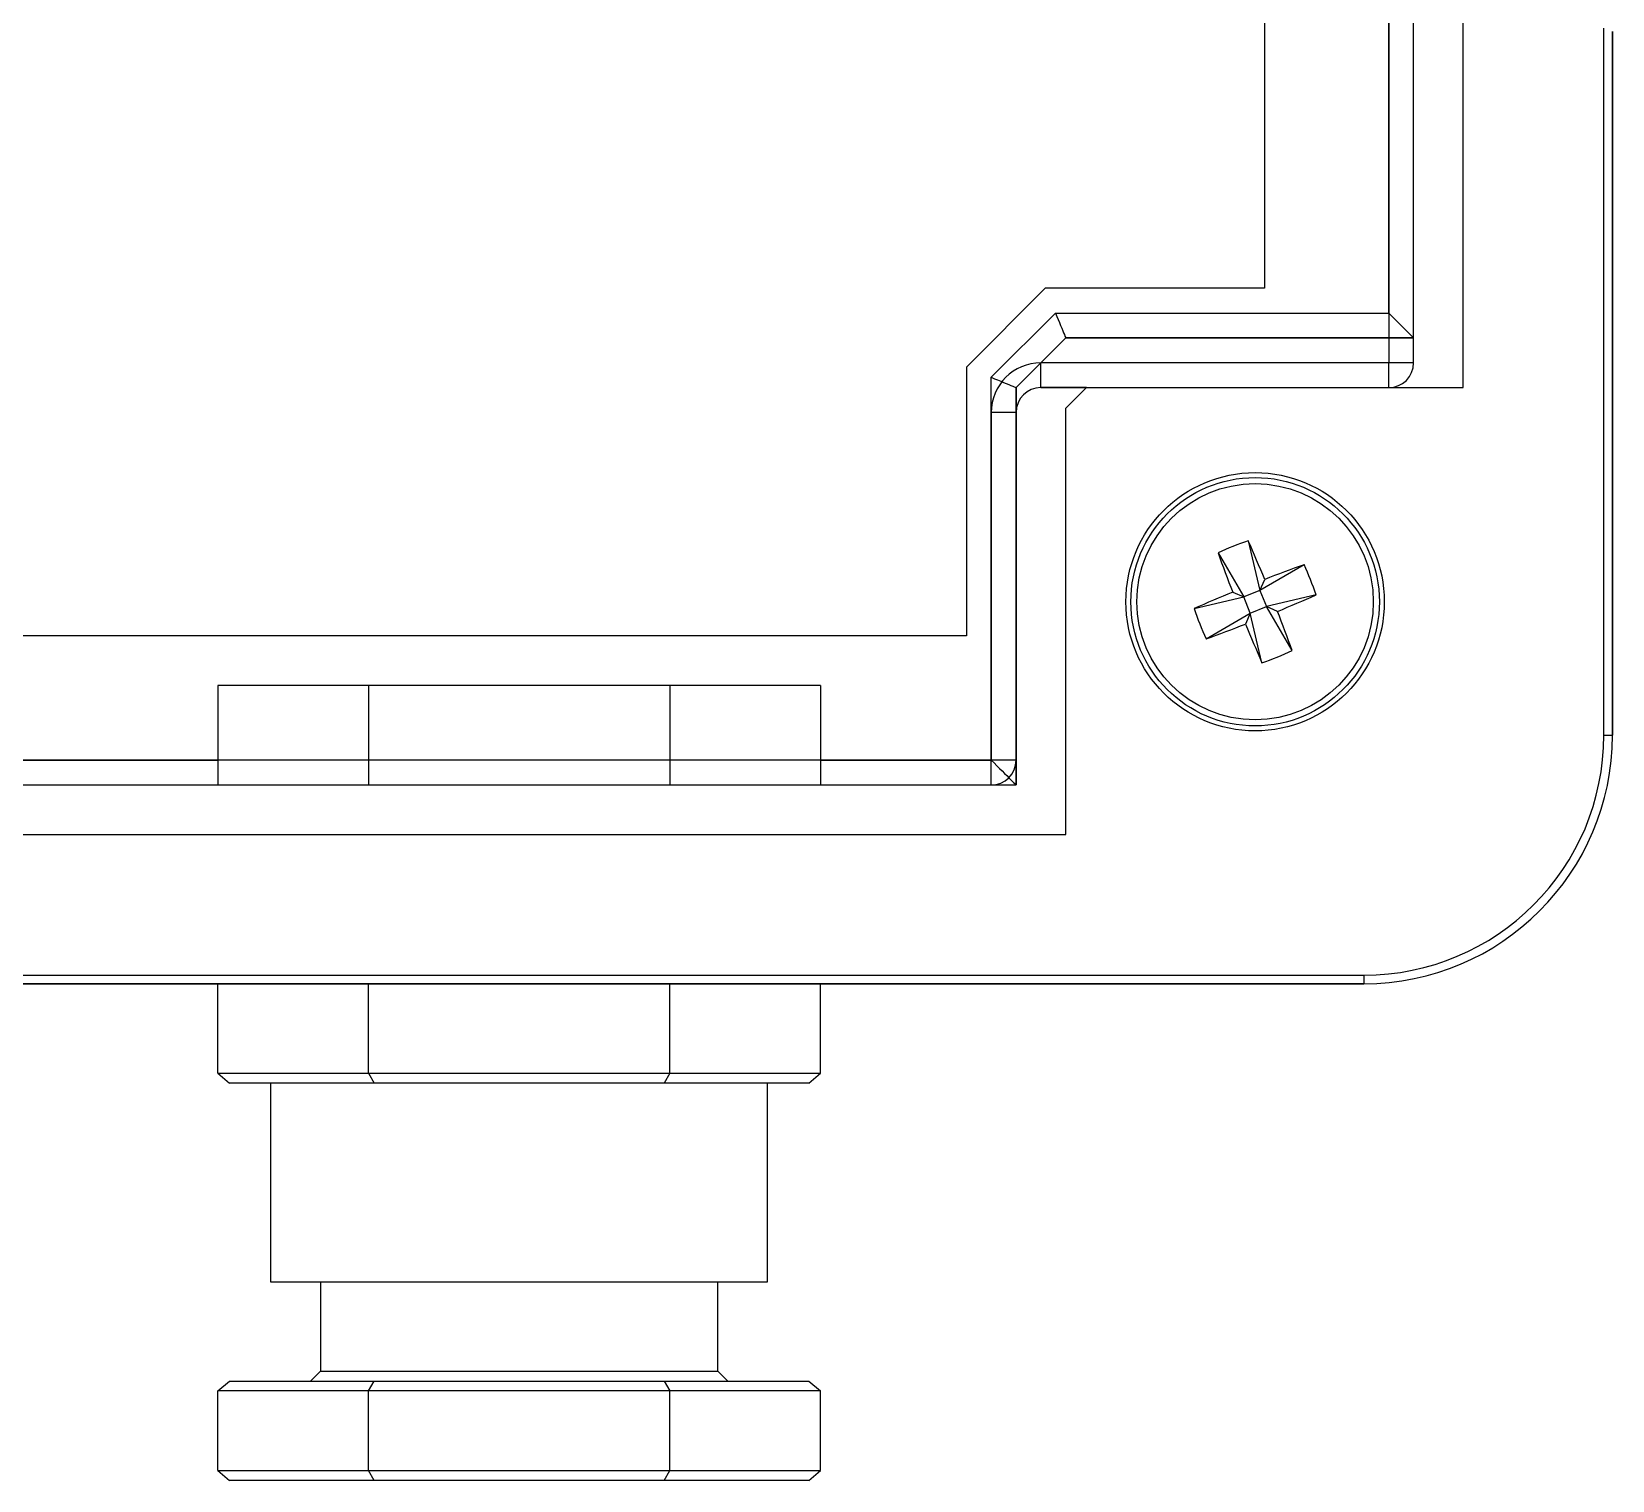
# Model space of a CAD drawing. Header units: millimetres. Extents: x 464 to 694, y 328 to 578.
# Drawn here: x 598.9 to 662.5, y 328.4 to 386.8 of the extents above; entities that cross this region are included whole.
import ezdxf

# ---------------------------------------------------------------- set-up
doc = ezdxf.new("R2010")
doc.units = ezdxf.units.MM

msp = doc.modelspace()

# ---------------------------------------------------------------- linework, layer by layer
at = {"color": 7, "linetype": 'Continuous', "lineweight": 25}
for p, q in [((648.526, 392.334), (648.526, 376.448)), ((653.526, 375.448), (653.526, 390.374)), ((653.526, 389.561), (653.526, 373.448)), ((654.526, 374.448), (654.526, 389.967)), ((654.526, 373.448), (654.526, 389.561)), ((654.526, 373.448), (654.526, 389.561)), ((656.526, 372.448), (656.526, 389.158)), ((656.526, 372.448), (656.526, 389.158)), ((662.183, 358.448), (662.183, 386.916)), ((662.526, 386.783), (662.526, 358.448)), ((662.526, 358.448), (662.526, 386.783)), ((662.526, 358.448), (662.526, 386.783)), ((639.697, 376.448), (636.526, 373.276)), ((648.526, 376.448), (639.697, 376.448)), ((637.526, 372.862), (640.111, 375.448)), ((640.111, 375.448), (653.526, 375.448)), ((638.526, 372.448), (640.526, 374.448)), ((640.526, 374.448), (638.526, 372.448)), ((640.526, 374.448), (654.526, 374.448)), ((654.526, 374.448), (640.526, 374.448)), ((640.526, 374.448), (640.526, 374.448)), ((654.526, 374.448), (654.526, 374.448)), ((636.526, 373.276), (636.526, 362.448)), ((637.526, 357.448), (637.526, 372.862)), ((639.526, 372.448), (639.526, 373.448)), ((653.526, 373.448), (639.526, 373.448)), ((653.526, 372.448), (653.526, 373.448)), ((654.526, 373.448), (653.526, 373.448)), ((638.526, 356.448), (638.526, 372.448)), ((638.526, 372.448), (638.526, 356.448)), ((639.526, 372.448), (653.526, 372.448)), ((641.354, 372.448), (639.526, 372.448)), ((640.526, 371.619), (641.354, 372.448)), ((640.526, 371.619), (641.354, 372.448)), ((641.354, 372.448), (656.526, 372.448)), ((653.526, 372.448), (653.526, 372.448)), ((653.526, 372.448), (656.526, 372.448)), ((640.526, 354.448), (640.526, 371.619)), ((640.526, 354.448), (640.526, 371.619)), ((638.526, 371.448), (637.526, 371.448)), ((637.526, 371.448), (637.526, 357.448)), ((638.526, 357.448), (638.526, 371.448)), ((638.526, 357.448), (638.526, 371.448)), ((647.871, 366.281), (648.342, 364.281)), ((646.654, 365.795), (647.692, 364.021)), ((650.116, 365.319), (648.342, 364.281)), ((648.342, 364.281), (648.533, 364.727)), ((645.692, 363.551), (647.692, 364.021)), ((647.246, 364.213), (647.692, 364.021)), ((648.342, 364.281), (647.692, 364.021)), ((647.952, 363.371), (647.692, 364.021)), ((648.342, 364.281), (648.602, 363.631)), ((650.602, 364.102), (648.602, 363.631)), ((646.178, 362.334), (647.952, 363.371)), ((647.952, 363.371), (647.761, 362.925)), ((647.952, 363.371), (648.602, 363.631)), ((648.423, 361.371), (647.952, 363.371)), ((649.64, 361.857), (648.602, 363.631)), ((649.048, 363.44), (648.602, 363.631)), ((636.526, 362.448), (520.526, 362.448)), ((606.401, 360.448), (606.401, 356.448)), ((612.463, 360.448), (606.401, 360.448)), ((612.463, 360.448), (612.463, 356.448)), ((624.588, 360.448), (612.463, 360.448)), ((624.588, 360.448), (624.588, 356.448)), ((630.65, 360.448), (624.588, 360.448)), ((630.65, 360.448), (630.65, 356.448)), ((662.183, 358.448), (662.526, 358.448)), ((637.526, 357.448), (519.526, 357.448)), ((590.65, 357.448), (606.401, 357.448)), ((630.65, 357.448), (637.526, 357.448)), ((638.526, 357.448), (637.526, 357.448)), ((637.526, 356.448), (637.526, 357.448)), ((638.526, 357.448), (638.526, 357.448)), ((638.526, 357.448), (638.526, 357.448)), ((638.526, 356.448), (638.526, 357.448)), ((518.526, 356.448), (638.526, 356.448)), ((519.526, 356.448), (637.526, 356.448)), ((519.526, 356.448), (637.526, 356.448)), ((637.526, 356.448), (638.526, 356.448)), ((516.526, 354.448), (640.526, 354.448)), ((516.526, 354.448), (640.526, 354.448)), ((504.526, 348.791), (652.526, 348.791)), ((652.526, 348.791), (652.526, 348.448)), ((652.526, 348.448), (504.526, 348.448)), ((504.526, 348.448), (652.526, 348.448)), ((504.526, 348.448), (652.526, 348.448)), ((606.401, 344.848), (606.401, 348.448)), ((612.463, 344.848), (612.463, 348.448)), ((624.588, 344.848), (624.588, 348.448)), ((630.65, 344.848), (630.65, 348.448)), ((606.401, 344.848), (612.463, 344.848)), ((606.401, 344.848), (606.863, 344.448)), ((612.463, 344.848), (612.694, 344.448)), ((612.463, 344.848), (624.588, 344.848)), ((624.588, 344.848), (624.357, 344.448)), ((624.588, 344.848), (630.65, 344.848)), ((630.188, 344.448), (630.65, 344.848)), ((612.694, 344.448), (606.863, 344.448)), ((608.526, 344.448), (608.526, 336.448)), ((624.357, 344.448), (612.694, 344.448)), ((630.188, 344.448), (624.357, 344.448)), ((628.526, 336.448), (628.526, 344.448)), ((608.526, 336.448), (628.526, 336.448)), ((610.526, 336.448), (610.526, 332.848)), ((626.526, 332.848), (626.526, 336.448)), ((610.526, 332.848), (610.126, 332.448)), ((610.526, 332.848), (626.526, 332.848)), ((626.926, 332.448), (626.526, 332.848)), ((606.401, 332.048), (606.863, 332.448)), ((606.863, 332.448), (612.694, 332.448)), ((612.463, 332.048), (612.694, 332.448)), ((612.694, 332.448), (624.357, 332.448)), ((624.357, 332.448), (624.588, 332.048)), ((624.357, 332.448), (630.188, 332.448)), ((630.188, 332.448), (630.65, 332.048)), ((612.463, 332.048), (606.401, 332.048)), ((606.401, 328.848), (606.401, 332.048)), ((624.588, 332.048), (612.463, 332.048)), ((612.463, 328.848), (612.463, 332.048)), ((630.65, 332.048), (624.588, 332.048)), ((624.588, 328.848), (624.588, 332.048)), ((630.65, 328.848), (630.65, 332.048)), ((606.401, 328.848), (612.463, 328.848)), ((606.401, 328.848), (606.863, 328.448)), ((612.694, 328.448), (606.863, 328.448)), ((612.694, 328.448), (612.463, 328.848)), ((612.463, 328.848), (624.588, 328.848)), ((624.357, 328.448), (612.694, 328.448)), ((624.357, 328.448), (624.588, 328.848)), ((630.188, 328.448), (624.357, 328.448)), ((624.588, 328.848), (630.65, 328.848)), ((630.188, 328.448), (630.65, 328.848))]:
    msp.add_line(p, q, dxfattribs=at)
at = {"color": 7, "linetype": 'Continuous', "lineweight": 25, "flags": 128}
for points in [[(640.111, 375.448), (640.166, 375.317), (640.219, 375.189), (640.27, 375.065), (640.319, 374.948), (640.364, 374.839), (640.404, 374.74), (640.44, 374.654), (640.47, 374.582), (640.494, 374.524), (640.512, 374.482), (640.522, 374.456), (640.526, 374.448)], [(653.526, 375.448), (653.638, 375.336), (653.748, 375.225), (653.856, 375.117), (653.96, 375.014), (654.058, 374.916), (654.149, 374.824), (654.233, 374.74), (654.307, 374.666), (654.372, 374.601), (654.427, 374.547), (654.47, 374.504), (654.501, 374.473), (654.519, 374.454), (654.526, 374.448)], [(637.526, 372.862), (637.656, 372.808), (637.784, 372.755), (637.908, 372.703), (638.026, 372.655), (638.134, 372.61), (638.233, 372.569), (638.319, 372.533), (638.392, 372.503), (638.45, 372.479), (638.492, 372.462), (638.517, 372.451), (638.526, 372.448)], [(637.526, 357.448), (637.638, 357.336), (637.748, 357.225), (637.856, 357.117), (637.96, 357.014), (638.058, 356.916), (638.149, 356.824), (638.233, 356.74), (638.307, 356.666), (638.372, 356.601), (638.427, 356.547), (638.47, 356.504), (638.501, 356.473), (638.519, 356.454), (638.526, 356.448)]]:
    msp.add_lwpolyline(points, dxfattribs=at)
at = {"color": 7, "linetype": 'Continuous', "lineweight": 25}
for radius in [5.2, 5.2, 5, 5, 4.757]:
    msp.add_circle((648.147, 363.826), radius, dxfattribs=at)
for centre, radius, start, end in [((639.526, 371.448), 2, 90, 180), ((653.526, 373.448), 1, 270, 0), ((653.526, 373.448), 1, 270.00002, 0), ((639.526, 371.448), 1, 90, 180), ((639.526, 371.448), 1, 90, 180), ((651.86, 354.536), 12.405, 108.7588, 114.81478), ((587.224, 339.533), 66.284, 22.3398, 23.80026), ((709.03, 388.219), 66.284, 199.77332, 201.23378), ((672.54, 302.943), 66.284, 109.77332, 111.23378), ((638.856, 360.113), 12.405, 18.7588, 24.81478), ((672.441, 302.903), 66.284, 112.3398, 113.80026), ((623.853, 424.749), 66.284, 292.3398, 293.80026), ((657.438, 367.54), 12.405, 198.7588, 204.81478), ((587.264, 339.433), 66.284, 19.77332, 21.23378), ((623.754, 424.71), 66.284, 289.77332, 291.23378), ((709.07, 388.12), 66.284, 202.3398, 203.80026), ((644.433, 373.117), 12.405, 288.7588, 294.81478), ((652.526, 358.448), 9.657, 270, 0), ((652.526, 358.448), 10, 270, 0), ((652.526, 358.448), 10, 270, 0), ((652.526, 358.448), 10, 270, 0), ((637.526, 357.448), 1, 270, 0), ((637.526, 357.448), 1, 270, 360)]:
    msp.add_arc(centre, radius, start, end, dxfattribs=at)

doc.saveas('drawing.dxf')
